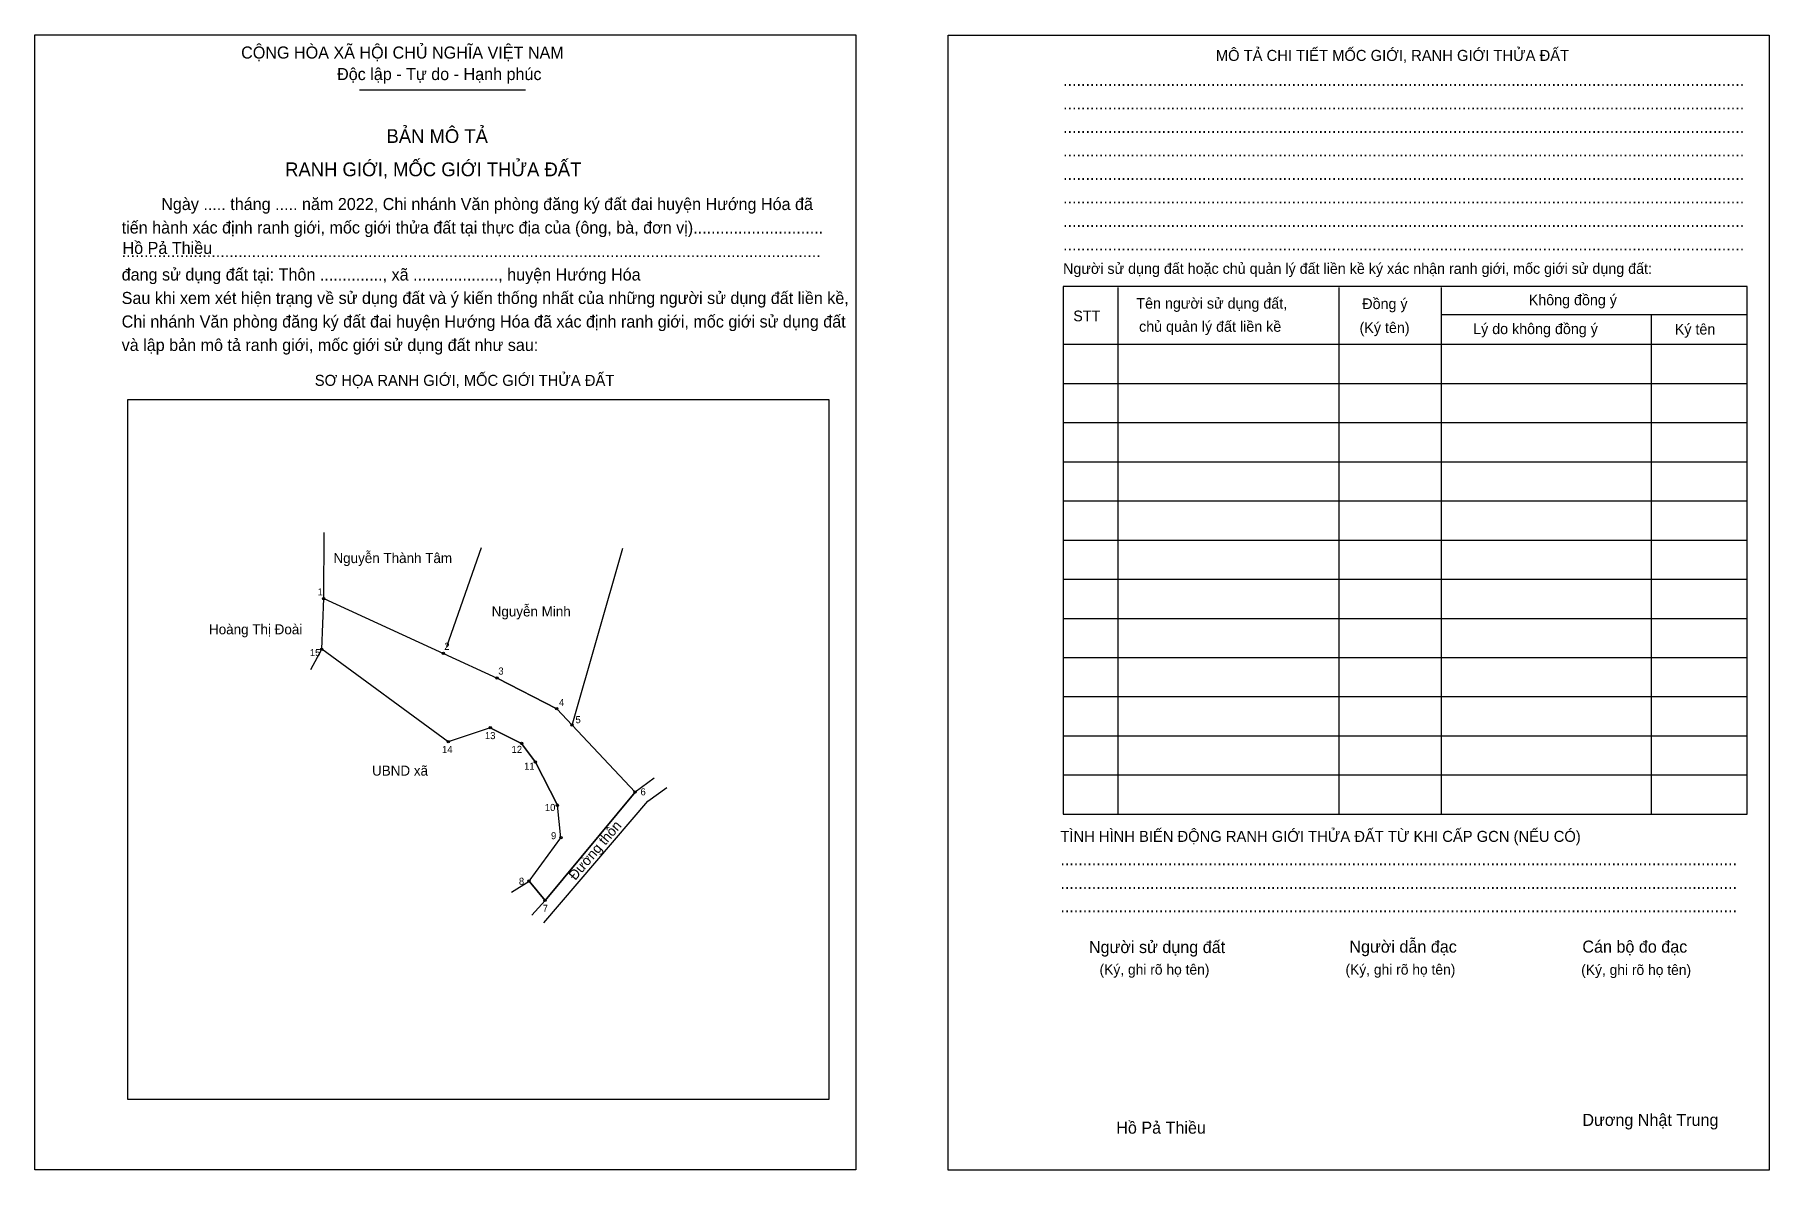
# Model space of a CAD drawing. Extents: x 548661 to 549093, y 1836993 to 1837276.
import ezdxf

# ---------------------------------------------------------------- set-up
doc = ezdxf.new("R2010")
doc.units = 0
for name, color, linetype in [('Level 1', 7, 'Continuous'), ('Level 10', 7, 'Continuous'), ('Level 11', 7, 'Continuous'), ('Level 2', 7, 'Continuous'), ('Level 25', 7, 'Continuous'), ('Level 55', 7, 'Continuous'), ('Level 6', 7, 'Continuous'), ('Level 9', 7, 'Continuous')]:
    doc.layers.add(name, color=color, linetype=linetype)

msp = doc.modelspace()

# ---------------------------------------------------------------- linework, layer by layer
at = {"layer": 'Level 1'}
for p, q in [((548660.88, 1837275.63), (548660.88, 1837275.63)), ((548888.43, 1837275.53), (548888.43, 1837275.53)), ((548741.81, 1837261.88), (548783.17, 1837261.88)), ((548930.71, 1837212.61), (548930.71, 1837081.41)), ((548985.73, 1837212.61), (548985.73, 1837081.41)), ((549011.19, 1837212.61), (549011.19, 1837081.41)), ((549011.19, 1837205.88), (549087.47, 1837205.88)), ((549063.57, 1837205.88), (549063.57, 1837081.41)), ((548917.05, 1837198.47), (549087.47, 1837198.47)), ((548917.05, 1837188.71), (549087.47, 1837188.71)), ((548684.1, 1837184.71), (548684.1, 1837184.71)), ((548917.05, 1837178.96), (549087.47, 1837178.96)), ((548917.05, 1837169.2), (549087.47, 1837169.2)), ((548917.05, 1837159.45), (549087.47, 1837159.45)), ((548917.05, 1837149.69), (549087.47, 1837149.69)), ((548917.05, 1837139.94), (549087.47, 1837139.94)), ((548917.05, 1837130.18), (549087.47, 1837130.18)), ((548917.05, 1837120.43), (549087.47, 1837120.43)), ((548917.05, 1837110.67), (549087.47, 1837110.67)), ((548917.05, 1837100.92), (549087.47, 1837100.92)), ((548917.05, 1837091.16), (549087.47, 1837091.16)), ((548858.72, 1837010.3), (548858.72, 1837010.3)), ((548865.41, 1836992.74), (548865.41, 1836992.74)), ((549092.96, 1836992.64), (549092.96, 1836992.64))]:
    msp.add_line(p, q, dxfattribs=at)
for points in [[(549087.47, 1837212.91), (548917.05, 1837212.91), (548917.05, 1837081.41), (549087.47, 1837081.41)], [(548684.1, 1837184.71), (548858.72, 1837184.71), (548858.72, 1837010.3), (548684.1, 1837010.3)]]:
    msp.add_lwpolyline(points, close=True, dxfattribs=at)
at = {"layer": 'Level 10'}
for p, q in [((548732.86, 1837135.12), (548732.98, 1837151.62)), ((548763.51, 1837123.21), (548772.17, 1837147.87)), ((548794.72, 1837103.6), (548807.36, 1837147.71)), ((548729.7, 1837117.44), (548732.39, 1837122.5)), ((548815.16, 1837090.35), (548810.43, 1837086.9)), ((548813.61, 1837084.6), (548818.34, 1837088.05)), ((548787.69, 1837054.28), (548813.61, 1837084.6)), ((548779.64, 1837061.98), (548784.01, 1837064.72)), ((548784.68, 1837056.2), (548788.01, 1837059.89))]:
    msp.add_line(p, q, dxfattribs=at)
msp.add_lwpolyline([(548732.39, 1837122.5), (548732.86, 1837135.12), (548762.69, 1837121.43), (548776.06, 1837115.3), (548790.9, 1837107.67), (548794.72, 1837103.6), (548810.43, 1837086.9), (548788.01, 1837059.89), (548784.01, 1837064.72), (548791.97, 1837075.52), (548791.08, 1837083.63), (548785.59, 1837094.38), (548782.17, 1837099.03), (548774.36, 1837102.91), (548763.89, 1837099.43)], close=True, dxfattribs=at)
at = {"layer": 'Level 11'}
for centre in [(548732.86, 1837135.12), (548732.39, 1837122.5), (548732.39, 1837122.5), (548762.69, 1837121.43), (548776.06, 1837115.3), (548790.9, 1837107.67), (548774.36, 1837102.91), (548794.72, 1837103.6), (548763.89, 1837099.43), (548782.17, 1837099.03), (548785.59, 1837094.38), (548810.43, 1837086.9), (548791.08, 1837083.63), (548791.97, 1837075.52), (548784.01, 1837064.72), (548788.01, 1837059.89)]:
    msp.add_circle(centre, 0.293, dxfattribs=at)
at = {"layer": 'Level 2'}
for points in [[(548660.88, 1837275.63), (548865.41, 1837275.63), (548865.41, 1836992.74), (548660.88, 1836992.74)], [(548888.43, 1837275.53), (549092.97, 1837275.53), (549092.97, 1836992.64), (548888.43, 1836992.64)]]:
    msp.add_lwpolyline(points, close=True, dxfattribs=at)
at = {"layer": 'Level 25'}
for p, q in [((548790.9, 1837107.67), (548776.06, 1837115.3)), ((548774.36, 1837102.91), (548782.17, 1837099.03)), ((548782.17, 1837099.03), (548785.59, 1837094.38)), ((548785.59, 1837094.38), (548791.08, 1837083.63)), ((548788.01, 1837059.89), (548810.43, 1837086.9)), ((548784.01, 1837064.72), (548788.01, 1837059.89))]:
    msp.add_line(p, q, dxfattribs=at)

# ---------------------------------------------------------------- texts
at = {"layer": 'Level 1'}
for s, height, p in [('CỘNG HÒA XÃ HỘI CHỦ NGHĨA VIỆT NAM', 3.0044, (548712.3, 1837269.68)), ('MÔ TẢ CHI TIẾT MỐC GIỚI, RANH GIỚI THỬA ĐẤT', 2.7468, (548955.09, 1837269.09)), ('Độc lập - Tự do - Hạnh phúc', 3.0044, (548736.2, 1837264.32)), ('........................................................................................................................................................', 3.00437, (548917.05, 1837262.85)), ('........................................................................................................................................................', 3.00437, (548917.05, 1837257)), ('BẢN MÔ TẢ', 3.434, (548748.51, 1837248.65)), ('........................................................................................................................................................', 3.00437, (548917.05, 1837251.15)), ('........................................................................................................................................................', 3.00437, (548917.05, 1837245.29)), ('RANH GIỚI, MỐC GIỚI THỬA ĐẤT', 3.4339, (548723.26, 1837240.36)), ('........................................................................................................................................................', 3.00437, (548917.05, 1837239.44)), ('Ngày ..... tháng ..... năm 2022, Chi nhánh Văn phòng đăng ký đất đai huyện Hướng Hóa đã', 3.0044, (548692.4, 1837231.93)), ('........................................................................................................................................................', 3.00437, (548917.05, 1837233.59)), ('tiến hành xác định ranh giới, mốc giới thửa đất tại thực địa của (ông, bà, đơn vị).............................', 3.00437, (548682.54, 1837226.08)), ('........................................................................................................................................................', 3.00437, (548917.05, 1837227.73)), ('............................................................................................................................................................', 3.00437, (548682.54, 1837220.22)), ('........................................................................................................................................................', 3.00437, (548917.05, 1837221.88)), ('đang sử dụng đất tại: Thôn .............., xã ..................., huyện Hướng Hóa', 3.0044, (548682.54, 1837214.37)), ('Người sử dụng đất hoặc chủ quản lý đất liền kề ký xác nhận ranh giới, mốc giới sử dụng đất:', 2.6613, (548917.05, 1837216.03)), ('Sau khi xem xét hiện trạng về sử dụng đất và ý kiến thống nhất của những người sử dụng đất liền kề,', 3.0044, (548682.54, 1837208.52)), ('Không đồng ý', 2.6613, (549033.04, 1837208.22)), ('STT', 2.661, (548919.59, 1837204.22)), ('Tên người sử dụng đất,', 2.6613, (548935.3, 1837207.35)), ('Đồng ý', 2.661, (548991.58, 1837207.25)), ('Chi nhánh Văn phòng đăng ký đất đai huyện Hướng Hóa đã xác định ranh giới, mốc giới sử dụng đất', 3.0044, (548682.54, 1837202.66)), ('chủ quản lý đất liền kề', 2.6613, (548935.98, 1837201.59)), ('(Ký tên)', 2.661, (548990.9, 1837201.3)), ('Lý do không đồng ý', 2.6613, (549019.19, 1837201.01)), ('Ký tên', 2.661, (549069.43, 1837200.91)), ('và lập bản mô tả ranh giới, mốc giới sử dụng đất như sau:', 3.0044, (548682.54, 1837196.81)), ('SƠ HỌA RANH GIỚI, MỐC GIỚI THỬA ĐẤT', 2.7468, (548730.64, 1837188.12)), ('TÌNH HÌNH BIẾN ĐỘNG RANH GIỚI THỬA ĐẤT TỪ KHI CẤP GCN (NẾU CÓ)', 2.7468, (548916.37, 1837074.48)), ('.......................................................................................................................................................', 3.00437, (548916.37, 1837068.63)), ('.......................................................................................................................................................', 3.00437, (548916.37, 1837062.78)), ('.......................................................................................................................................................', 3.00437, (548916.37, 1837056.92)), ('Người sử dụng đất', 3.0044, (548923.49, 1837046.78)), ('Người dẫn đạc', 3.0044, (548988.36, 1837046.88)), ('Cán bộ đo đạc', 3.0044, (549046.4, 1837046.88)), ('(Ký, ghi rõ họ tên)', 2.5753, (548926.13, 1837041.41)), ('(Ký, ghi rõ họ tên)', 2.5753, (548987.39, 1837041.41)), ('(Ký, ghi rõ họ tên)', 2.5753, (549046.11, 1837041.32)), ('Dương Nhật Trung', 3.0044, (549046.4, 1837003.71))]:
    msp.add_text(s, height=height, dxfattribs=at).set_placement(p)
at = {"layer": 'Level 10'}
for s, p in [('Nguyễn Thành Tâm', (548735.3, 1837143.96)), ('Nguyễn Minh', (548774.71, 1837130.66)), ('Hoàng Thị Đoài', (548704.3, 1837126.21)), ('UBND xã', (548744.92, 1837090.99))]:
    msp.add_text(s, height=2.5, dxfattribs=at).set_placement(p)
msp.add_text('Đường thôn', height=2.5, rotation=49.4735, dxfattribs=at).set_placement((548795.53, 1837064.74))
at = {"layer": 'Level 55'}
for s, p in [('1', (548732.81, 1837135.12)), ('15', (548732.26, 1837122.5)), ('2', (548762.63, 1837121.43)), ('3', (548776, 1837115.3)), ('4', (548790.83, 1837107.67)), ('13', (548774.23, 1837102.91)), ('5', (548794.66, 1837103.6)), ('14', (548763.75, 1837099.43)), ('12', (548782.03, 1837099.03)), ('11', (548785.46, 1837094.38)), ('6', (548810.36, 1837086.9)), ('10', (548790.94, 1837083.63)), ('9', (548791.9, 1837075.52)), ('8', (548783.95, 1837064.72)), ('7', (548787.94, 1837059.89))]:
    msp.add_text(s, height=0.195, dxfattribs=at).set_placement(p)
at = {"layer": 'Level 6'}
for p in [(548682.75, 1837221), (548930.29, 1837001.77)]:
    msp.add_text('Hồ Pả Thiều', height=3.0045, dxfattribs=at).set_placement(p)
at = {"layer": 'Level 9'}
for s, height, p in [('1', 1.76, (548731.35, 1837135.9)), ('15', 1.756, (548729.42, 1837120.77)), ('2', 1.76, (548762.91, 1837122.33)), ('3', 1.76, (548776.37, 1837116.18)), ('4', 1.76, (548791.47, 1837108.35)), ('5', 1.76, (548795.58, 1837104.06)), ('13', 1.756, (548773.03, 1837100.09)), ('14', 1.756, (548762.34, 1837096.62)), ('12', 1.756, (548779.67, 1837096.66)), ('11', 1.756, (548782.79, 1837092.48)), ('6', 1.76, (548811.78, 1837086.08)), ('10', 1.756, (548787.96, 1837082.19)), ('9', 1.76, (548789.49, 1837075.15)), ('8', 1.76, (548781.49, 1837063.79)), ('7', 1.76, (548787.42, 1837057.06))]:
    msp.add_text(s, height=height, dxfattribs=at).set_placement(p)

doc.saveas('drawing.dxf')
